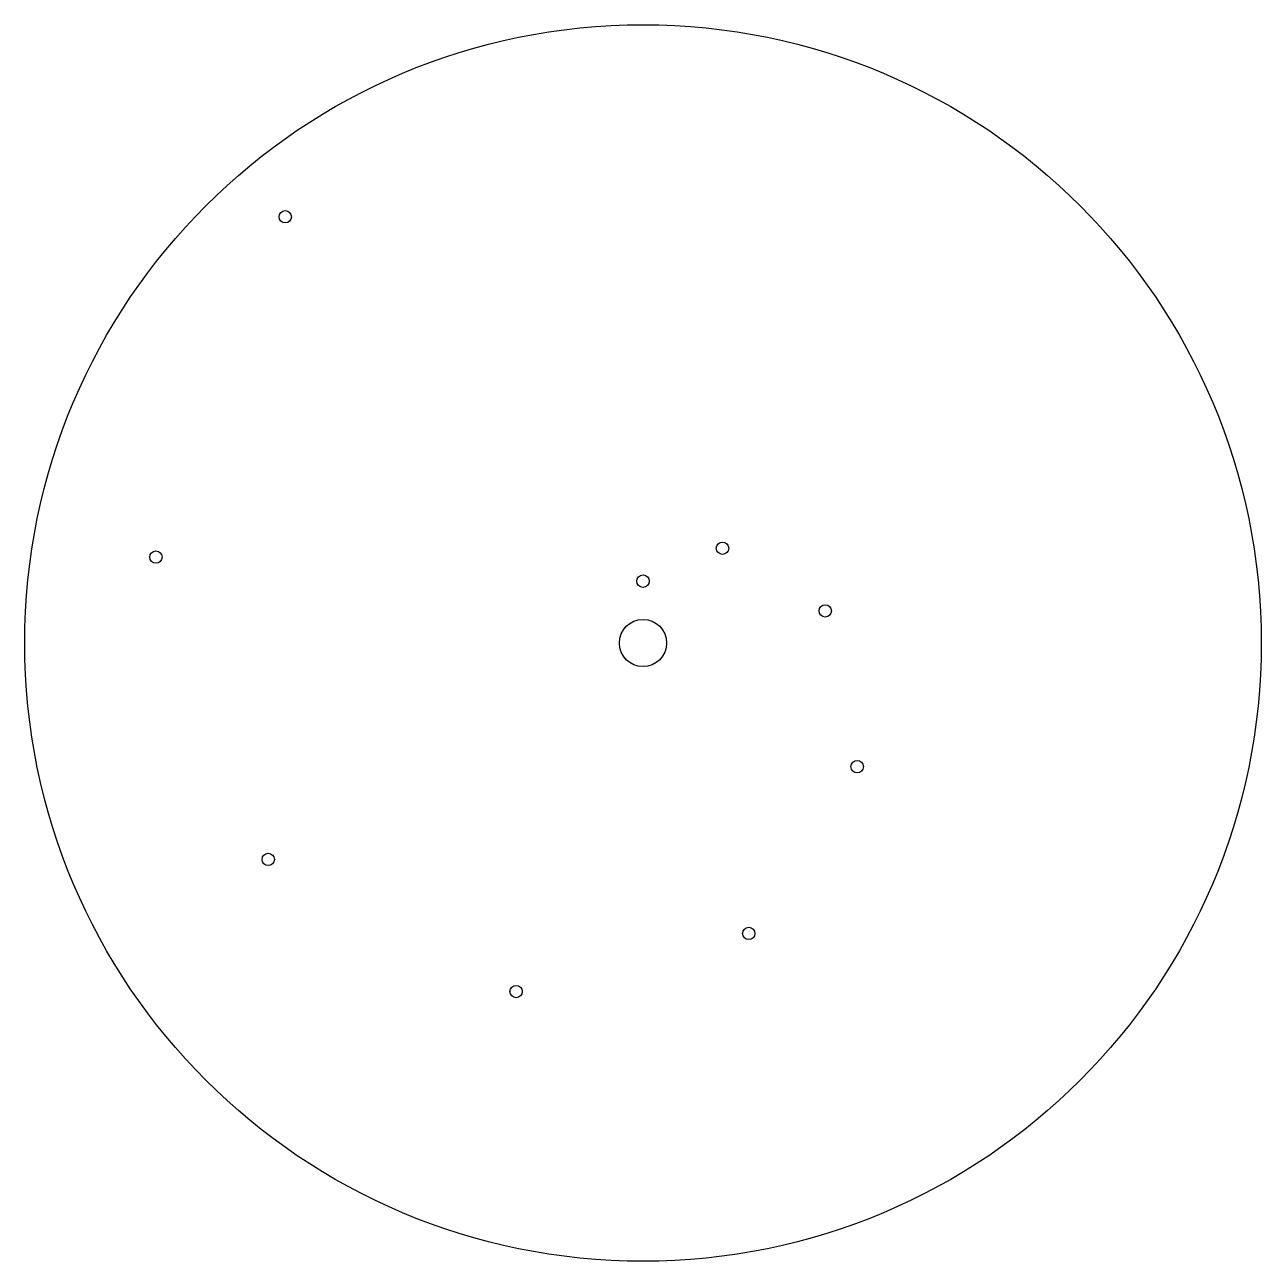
# Model space of a CAD drawing. Extents: x -50 to 50, y -50 to 50.
import ezdxf

# ---------------------------------------------------------------- set-up
doc = ezdxf.new("R2010")
doc.units = 0
doc.layers.add('MODELSKETCH_VISIBLE', color=7, linetype='CONTINUOUS')

msp = doc.modelspace()

# ---------------------------------------------------------------- linework, layer by layer
at = {"layer": 'MODELSKETCH_VISIBLE'}
for centre, radius in [((0, 0), 50), ((-28.93, 34.47), 0.5), ((6.43, 7.66), 0.5), ((-39.39, 6.95), 0.5), ((0, 5), 0.5), ((14.74, 2.6), 0.5), ((0, 0), 1.91), ((17.32, -10), 0.5), ((-30.31, -17.5), 0.5), ((8.55, -23.49), 0.5), ((-10.26, -28.19), 0.5)]:
    msp.add_circle(centre, radius, dxfattribs=at)

doc.saveas('drawing.dxf')
